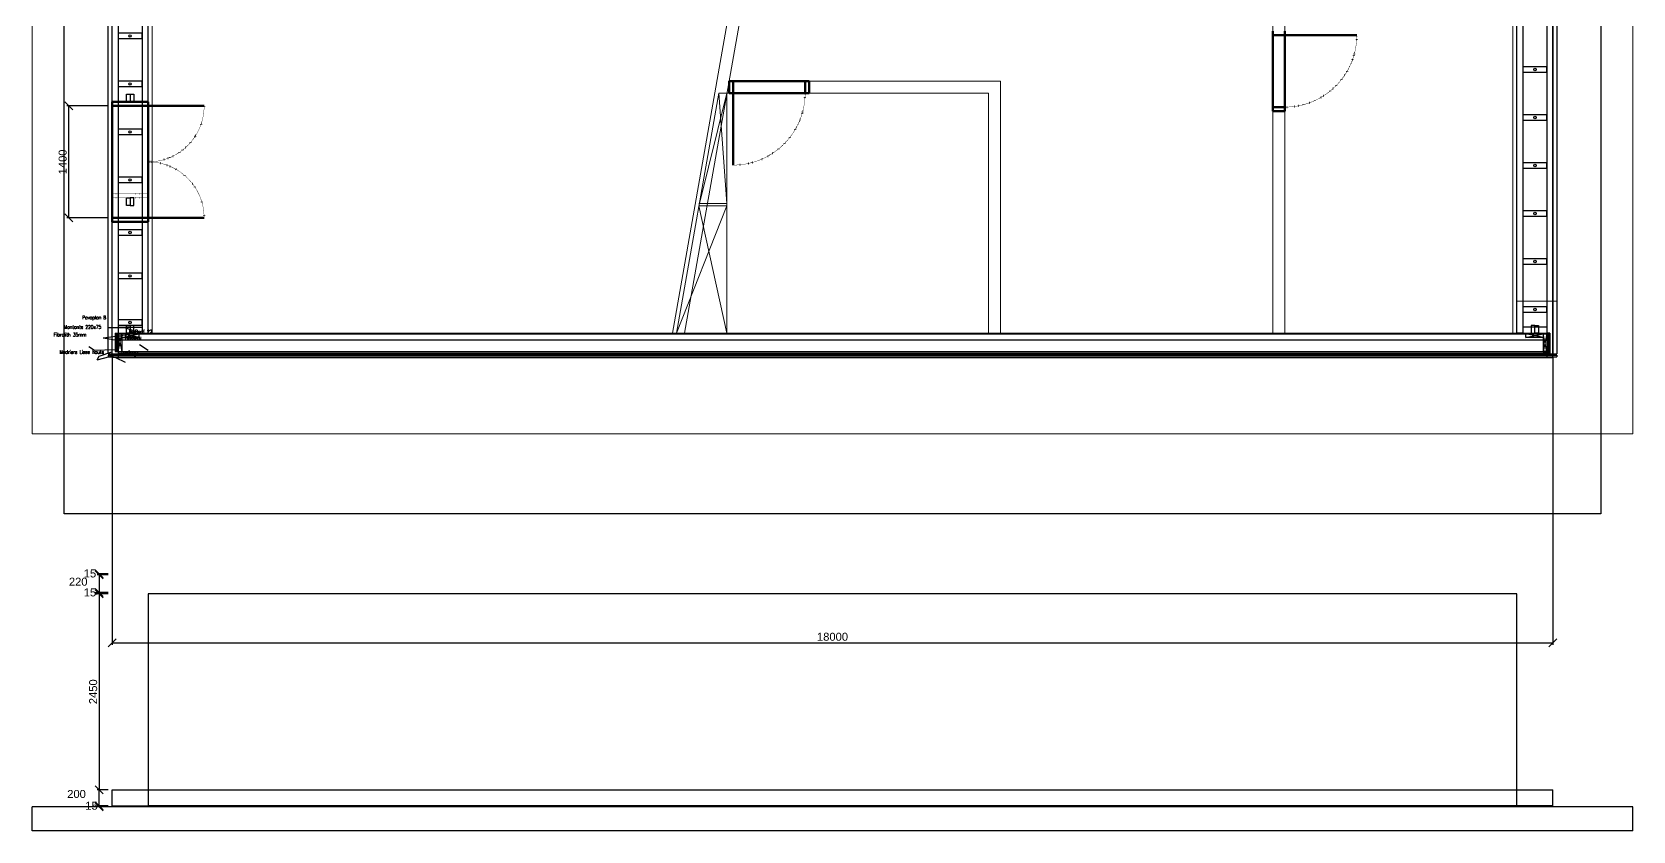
# Model space of a CAD drawing. Header units: millimetres. Extents: x 44442 to 107248, y 19612 to 59719.
# Drawn here: x 47442 to 67442, y 19612 to 29599 of the extents above; entities that cross this region are included whole.
import ezdxf

# ---------------------------------------------------------------- set-up
doc = ezdxf.new("R2010")
doc.units = ezdxf.units.MM
doc.linetypes.add('ACAD_ISO07W100', pattern=[3, 0, -3])
doc.linetypes.add('DOT2', pattern=[3.175, 0, -3.175])
doc.layers.get('Defpoints').update_dxf_attribs({"true_color": 0xffffff})
for name, color, linetype, lineweight, true_color in [('Amenagement_interieur ... MaisonInner', 7, 'Continuous', 0, 0xffffff), ('Cotes', 7, 'Continuous', 25, 0x000000), ('Cotes ... Menuiseries', 7, 'Continuous', 25, 0x008080), ('Cotes ... OB', 7, 'Continuous', 25, 0x000000), ('Fondations', 7, 'Continuous', 25, 0xa0a0a4), ('Fondations ... Decaissement', 9, 'Continuous', 0, 0x808080), ('Lisse_basse ... Entretoises_broches', 6, 'Continuous', 25, 0xff00ff), ('Lisse_basse ... Madrier', 1, 'Continuous', 25, 0xff0000), ('Menuiseries', 7, 'Continuous', 50, 0x008080), ('Menuiseries ... Précadres', 7, 'Continuous', 25, 0x008080), ('Ossature_Bois', 7, 'Continuous', 25, 0x000000), ('Ossature_Bois ... Bardage', 7, 'Continuous', 25, 0xff5500), ('Ossature_Bois ... Fibralith', 7, 'Continuous', 25, 0x000000), ('Ossature_Bois ... Isoroof 22', 30, 'Continuous', 25, 0xff7f00), ('Ossature_Bois ... Montant 220x45', 7, 'Continuous', 25, 0x850e0e), ('Ossature_Bois ... Notes', 7, 'Continuous', 25, 0x000000), ('Ossature_Bois ... Pavaplan 8', 7, 'Continuous', 25, 0x000000), ('Ossature_Bois ... Tasseaux', 7, 'Continuous', 25, 0x800000), ('SAS', 7, 'DOT2', 0, 0xffffff), ('SAS ... vue_en_plan', 7, 'Continuous', 25, 0x000000), ('Toiture_vegetale ... Emprise_au_sol', 3, 'Continuous', 25, 0x00ff00)]:
    doc.layers.add(name, color=color, linetype=linetype, lineweight=lineweight, true_color=true_color)
doc.styles.add('QCADDimTextStyle', font='')
doc.styles.add('textstyle100', font='Standard')
doc.styles.add('textstyle101', font='Standard')
doc.styles.add('textstyle102', font='Standard')
doc.styles.add('textstyle103', font='Standard')
doc.styles.add('textstyle104', font='Standard')
doc.styles.add('textstyle105', font='Standard')
doc.styles.add('textstyle99', font='Standard')
doc.styles.get('QCADDimTextStyle').set_extended_font_data('Arial')
doc.dimstyles.new('QCADDimStyle', dxfattribs={"dimtxt": 20, "dimasz": 10, "dimexe": 5, "dimexo": 10, "dimgap": 5, "dimtad": 1, "dimtoh": 1, "dimdec": 4, "dimzin": 0, "dimdsep": 46, "dimtxsty": 'QCADDimTextStyle', "dimcen": 0.09, "dimadec": 0, "dimazin": 0, "dimtfac": 1, "dimtdec": 4, "dimtofl": 0, "dimtmove": 0, "dimatfit": 3, "dimfxl": 1, "dimtolj": 1, "dimtzin": 0, "dimarcsym": 0})

# ---------------------------------------------------------------- blocks, each defined once
blk = doc.blocks.new('*D90')
at = {"layer": 'Cotes ... Menuiseries', "color": 0, "lineweight": -2}
for p, q in [((47950, 28625), (47850, 28725)), ((48392, 28675), (47875, 28675)), ((47900, 27275), (47900, 28675)), ((47850, 27325), (47950, 27225)), ((48392, 27275), (47875, 27275))]:
    blk.add_line(p, q, dxfattribs=at)
at = {"layer": 'Defpoints', "color": 0}
for p in [(47900, 28675), (48442, 28675), (48442, 27275)]:
    blk.add_point(p, dxfattribs=at)
at = {"layer": 'Cotes ... Menuiseries', "color": 0, "insert": (47825, 27975), "char_height": 100, "attachment_point": 5, "rotation": 90, "style": 'QCADDimTextStyle'}
blk.add_mtext('\\A1;1400', dxfattribs=at)
blk = doc.blocks.new('*D109')
at = {"layer": 'Cotes', "color": 0, "lineweight": -2}
for p, q in [((48442, 25525), (48442, 21939)), ((66442, 25525), (66442, 21939)), ((48492, 22014), (48392, 21914)), ((66392, 21914), (66492, 22014)), ((48442, 21964), (66442, 21964))]:
    blk.add_line(p, q, dxfattribs=at)
at = {"layer": 'Defpoints', "color": 0}
for p in [(48442, 25575), (66442, 25575), (66442, 21964)]:
    blk.add_point(p, dxfattribs=at)
at = {"layer": 'Cotes', "color": 0, "insert": (57442, 22039), "char_height": 100, "attachment_point": 5, "style": 'QCADDimTextStyle'}
blk.add_mtext('\\A1;18000', dxfattribs=at)
blk = doc.blocks.new('entretoise_lisse_basse')
at = {"layer": 'Lisse_basse ... Entretoises_broches'}
for p, q in [((0, 25), (0, 325)), ((75, 325), (0, 325)), ((75, 325), (75, 25)), ((0, 25), (75, 25))]:
    blk.add_line(p, q, dxfattribs=at)
blk.add_circle((37.5, 175), 15, dxfattribs=at)
blk = doc.blocks.new('*D118')
at = {"layer": 'Cotes ... OB', "color": 0, "lineweight": -2}
for p, q in [((48331, 22762), (48231, 22862)), ((48392, 22812), (48256, 22812)), ((48281, 22812), (48281, 22592)), ((48231, 22642), (48331, 22542)), ((48392, 22592), (48256, 22592))]:
    blk.add_line(p, q, dxfattribs=at)
at = {"layer": 'Defpoints', "color": 0}
for p in [(48442, 22812), (48281, 22592), (48442, 22592)]:
    blk.add_point(p, dxfattribs=at)
at = {"layer": 'Cotes ... OB', "color": 0, "insert": (48019, 22727), "char_height": 100, "attachment_point": 5, "style": 'QCADDimTextStyle'}
blk.add_mtext('\\A1;220', dxfattribs=at)
blk = doc.blocks.new('*D119')
at = {"layer": 'Cotes ... OB', "color": 0, "lineweight": -2}
for p, q in [((48231, 22877), (48331, 22777)), ((48331, 22762), (48231, 22862)), ((48392, 22827), (48256, 22827)), ((48392, 22812), (48256, 22812))]:
    blk.add_line(p, q, dxfattribs=at)
at = {"layer": 'Defpoints', "color": 0}
for p in [(48281, 22827), (48442, 22827), (48442, 22812)]:
    blk.add_point(p, dxfattribs=at)
at = {"layer": 'Cotes ... OB', "color": 0, "insert": (48166, 22830), "char_height": 100, "attachment_point": 5, "style": 'QCADDimTextStyle'}
blk.add_mtext('\\A1;15', dxfattribs=at)
blk = doc.blocks.new('*D120')
at = {"layer": 'Cotes ... OB', "color": 0, "lineweight": -2}
for p, q in [((48331, 22527), (48231, 22627)), ((48392, 22577), (48256, 22577)), ((48281, 22577), (48281, 20127)), ((48231, 20177), (48331, 20077)), ((48392, 20127), (48256, 20127))]:
    blk.add_line(p, q, dxfattribs=at)
at = {"layer": 'Defpoints', "color": 0}
for p in [(48442, 22577), (48281, 20127), (48442, 20127)]:
    blk.add_point(p, dxfattribs=at)
at = {"layer": 'Cotes ... OB', "color": 0, "insert": (48206, 21352), "char_height": 100, "attachment_point": 5, "rotation": 90, "style": 'QCADDimTextStyle'}
blk.add_mtext('\\A1;2450', dxfattribs=at)
blk = doc.blocks.new('*D121')
at = {"layer": 'Cotes ... OB', "color": 0, "lineweight": -2}
for p, q in [((48231, 22642), (48331, 22542)), ((48331, 22527), (48231, 22627)), ((48231, 22592), (48256, 22592)), ((48231, 22577), (48256, 22577))]:
    blk.add_line(p, q, dxfattribs=at)
at = {"layer": 'Defpoints', "color": 0}
for p in [(48281, 22592), (48281, 22577), (48281, 22577)]:
    blk.add_point(p, dxfattribs=at)
at = {"layer": 'Cotes ... OB', "color": 0, "insert": (48166, 22593), "char_height": 100, "attachment_point": 5, "style": 'QCADDimTextStyle'}
blk.add_mtext('\\A1;15', dxfattribs=at)
blk = doc.blocks.new('*D122')
at = {"layer": 'Cotes ... OB', "color": 0, "lineweight": -2}
for p, q in [((48331, 20077), (48231, 20177)), ((48392, 20127), (48256, 20127)), ((48281, 19927), (48281, 20127)), ((48231, 19977), (48331, 19877)), ((48392, 19927), (48256, 19927))]:
    blk.add_line(p, q, dxfattribs=at)
at = {"layer": 'Defpoints', "color": 0}
for p in [(48281, 20127), (48442, 20127), (48442, 19927)]:
    blk.add_point(p, dxfattribs=at)
at = {"layer": 'Cotes ... OB', "color": 0, "insert": (47998, 20074), "char_height": 100, "attachment_point": 5, "style": 'QCADDimTextStyle'}
blk.add_mtext('\\A1;200', dxfattribs=at)
blk = doc.blocks.new('*D123')
at = {"layer": 'Cotes ... OB', "color": 0, "lineweight": -2}
for p, q in [((48231, 19977), (48331, 19877)), ((48331, 19862), (48231, 19962)), ((48392, 19927), (48256, 19927)), ((48392, 19912), (48256, 19912))]:
    blk.add_line(p, q, dxfattribs=at)
at = {"layer": 'Defpoints', "color": 0}
for p in [(48281, 19927), (48442, 19927), (48442, 19912)]:
    blk.add_point(p, dxfattribs=at)
at = {"layer": 'Cotes ... OB', "color": 0, "insert": (48185, 19927), "char_height": 100, "attachment_point": 5, "style": 'QCADDimTextStyle'}
blk.add_mtext('\\A1;15', dxfattribs=at)
blk = doc.blocks.new('Montant220x45')
at = {"layer": 'Ossature_Bois ... Montant 220x45'}
for p, q in [((45, 220), (0, 220)), ((0, 220), (0, 0)), ((0, 220), (45, 0)), ((0, 0), (45, 220)), ((45, 220), (45, 0)), ((0, 0), (45, 0))]:
    blk.add_line(p, q, dxfattribs=at)
blk = doc.blocks.new('Tasseau25x45')
at = {"layer": 'Ossature_Bois ... Tasseaux'}
for p, q in [((0, 25), (0, 0)), ((0, 25), (45, 25)), ((0, 25), (45, 0)), ((45, 25), (0, 0)), ((0, 0), (45, 0)), ((45, 25), (45, 0))]:
    blk.add_line(p, q, dxfattribs=at)

msp = doc.modelspace()

# ---------------------------------------------------------------- hatches: boundary and pattern name
at = {"layer": 'Ossature_Bois ... Fibralith'}
h = msp.add_hatch(dxfattribs=at)
h.set_pattern_fill('JIS_WOOD', color=256, scale=10, style=0)
h.paths.add_polyline_path([(48516.97884, 25835.04948), (48516.97884, 25607.04948), (48481.97884, 25607.04948), (48481.97884, 25835.04948)], flags=0)
h = msp.add_hatch(dxfattribs=at)
h.set_pattern_fill('JIS_WOOD', color=256, scale=10, angle=180, style=0)
h.paths.add_polyline_path([(66366.97884, 25835.04948), (66366.97884, 25560.04948), (66401.97884, 25560.04948), (66401.97884, 25835.04948)], flags=0)
at = {"layer": 'Ossature_Bois ... Isoroof 22'}
h = msp.add_hatch(dxfattribs=at)
h.set_pattern_fill('HONEY', color=256, style=0)
h.set_pattern_definition([(0, (0, 0), (4.7625, 2.74963), [3.175, -6.35]), (120, (0, 0), (-4.76249943, 2.74963099), [3.175, -6.35]), (60, (0, 0), (5.7e-07, 5.49926099), [-6.35, 3.175])])
h.paths.add_polyline_path([(48516.97884, 25607.04948), (66366.97884, 25607.04948), (66366.97884, 25585.04948), (48516.97884, 25585.04948)], flags=0)

# ---------------------------------------------------------------- linework, layer by layer
at = {"layer": 'Amenagement_interieur ... MaisonInner', "color": 0}
for p, q in [((48391.97884, 34025.04948), (48391.97884, 25575.04948)), ((66491.97884, 25575.04948), (66491.97884, 34025.04948)), ((48941.97884, 25835.04948), (48941.97884, 33475.04948)), ((65941.97884, 33475.04948), (65941.97884, 25835.04948)), ((65991.97884, 26235.04948), (66491.97884, 26235.04948)), ((48391.97884, 25575.04948), (48941.97884, 25575.04948))]:
    msp.add_line(p, q, dxfattribs=at)
at = {"layer": 'Amenagement_interieur ... MaisonInner', "color": 56, "true_color": 0x808000}
for p, q in [((55441.97884, 25835.04948), (56392.38127, 31225.04948)), ((56544.69526, 31225.04948), (55594.29283, 25835.04948)), ((62941.97884, 29985.04948), (62941.97884, 25835.04948)), ((63091.97884, 25835.04948), (63091.97884, 29835.04948)), ((56123.27378, 28835.04948), (59391.97884, 28835.04948)), ((59541.97884, 28985.04948), (56149.72282, 28985.04948)), ((59391.97884, 25835.04948), (59391.97884, 28835.04948)), ((59541.97884, 25835.04948), (59541.97884, 28985.04948)), ((55594.29283, 25835.04948), (55441.97884, 25835.04948)), ((62941.97884, 25835.04948), (63091.97884, 25835.04948))]:
    msp.add_line(p, q, dxfattribs=at)
at = {"layer": 'Amenagement_interieur ... MaisonInner', "color": 146, "linetype": 'DOT2', "true_color": 0x00557f}
for p, q in [((62941.97884, 29560.04948), (62941.97884, 29610.04948)), ((63091.97884, 29610.04948), (63091.97884, 29560.04948)), ((63091.97884, 29560.04948), (62941.97884, 29560.04948)), ((62941.97884, 29560.04948), (62941.97884, 28660.04948)), ((63091.97884, 28660.04948), (63091.97884, 29560.04948)), ((63091.97884, 29560.04948), (63991.97884, 29560.04948)), ((56149.72282, 28985.04948), (56149.72282, 28835.04948)), ((56199.72282, 28985.04948), (56149.72282, 28985.04948)), ((56149.72282, 28835.04948), (56199.72282, 28835.04948)), ((56199.72282, 28835.04948), (56199.72282, 28985.04948)), ((56199.72282, 28985.04948), (57099.72282, 28985.04948)), ((57099.72282, 28835.04948), (56199.72282, 28835.04948)), ((56199.72282, 28835.04948), (56199.72282, 27935.04948)), ((57099.72282, 28985.04948), (57099.72282, 28835.04948)), ((57099.72282, 28985.04948), (57149.72282, 28985.04948)), ((57149.72282, 28835.04948), (57099.72282, 28835.04948)), ((57149.72282, 28985.04948), (57149.72282, 28835.04948)), ((62941.97884, 28660.04948), (63091.97884, 28660.04948)), ((62941.97884, 28660.04948), (62941.97884, 28610.04948)), ((62941.97884, 28610.04948), (63091.97884, 28610.04948)), ((63091.97884, 28610.04948), (63091.97884, 28660.04948))]:
    msp.add_line(p, q, dxfattribs=at)
at = {"layer": 'Amenagement_interieur ... MaisonInner', "color": 9, "true_color": 0xc0c0c0}
for p, q in [((56021.73111, 28835.04948), (55492.75017, 25835.04948)), ((55778.56358, 27455.97789), (56123.27378, 28835.04948)), ((56123.27378, 28835.04948), (56021.73111, 28835.04948)), ((56023.27378, 28835.04948), (56123.27378, 27455.97789)), ((56123.27378, 25835.04948), (56123.27378, 28835.04948)), ((56123.27378, 27425.97789), (55492.75017, 25835.04948)), ((55773.27378, 27455.97789), (56123.27378, 27455.97789)), ((55773.27378, 27425.97789), (56123.27378, 27425.97789)), ((56123.27378, 25835.04948), (55773.27378, 27425.97789)), ((55492.75017, 25835.04948), (56123.27378, 25835.04948))]:
    msp.add_line(p, q, dxfattribs=at)
at = {"layer": 'Amenagement_interieur ... MaisonInner', "color": 4, "linetype": 'DOT2', "true_color": 0x00ffff}
for p, q in [((48891.97884, 28725.04948), (48441.97884, 28725.04948)), ((48441.97884, 28725.04948), (48441.97884, 27525.04948)), ((48441.97884, 28675.04948), (48891.97884, 28675.04948)), ((48891.97884, 27525.04948), (48891.97884, 28725.04948)), ((48441.97884, 27575.04948), (48891.97884, 27575.04948)), ((48441.97884, 27525.04948), (48891.97884, 27525.04948))]:
    msp.add_line(p, q, dxfattribs=at)
at = {"layer": 'Amenagement_interieur ... MaisonInner', "color": 253, "true_color": 0xa0a0a4}
for p, q in [((48891.97884, 25835.04948), (65991.97884, 25835.04948)), ((65991.97884, 25575.04948), (48941.97884, 25575.04948))]:
    msp.add_line(p, q, dxfattribs=at)
at = {"layer": 'Amenagement_interieur ... MaisonInner', "color": 146, "linetype": 'DOT2', "true_color": 0x00557f}
for centre in [(63091.97884, 29560.04948), (56199.72282, 28835.04948)]:
    msp.add_arc(centre, 900, 270, 0, dxfattribs=at)
at = {"layer": 'Fondations'}
for p, q in [((48441.97884, 19911.51557), (48441.97884, 20011.51557)), ((67442.09954, 19911.51557), (47441.97884, 19911.51557)), ((47441.97884, 19611.51557), (47441.97884, 19911.51557)), ((67442.09954, 19611.51557), (67442.09954, 19911.51557)), ((67442.09954, 19611.51557), (47441.97884, 19611.51557))]:
    msp.add_line(p, q, dxfattribs=at)
at = {"layer": 'Fondations ... Decaissement'}
for p, q in [((67441.97884, 24575.04948), (67441.97884, 34975.04948)), ((47441.97884, 33975.04948), (47441.97884, 24575.04948)), ((47441.97884, 24575.04948), (67441.97884, 24575.04948))]:
    msp.add_line(p, q, dxfattribs=at)
at = {"layer": 'Fondations ... Decaissement', "color": 16, "true_color": 0x800000}
for p, q in [((48441.97884, 25575.04948), (48441.97884, 33975.04948)), ((66441.97884, 25575.04948), (66441.97884, 33975.04948)), ((48441.97884, 25575.04948), (66441.97884, 25575.04948))]:
    msp.add_line(p, q, dxfattribs=at)
at = {"layer": 'Lisse_basse ... Madrier'}
for p, q in [((48441.97884, 25532.04948), (48441.97884, 33975.04948)), ((48516.97884, 33975.04948), (48516.97884, 25560.04948)), ((48816.97884, 33900.04948), (48816.97884, 25835.04948)), ((48891.97884, 25835.04948), (48891.97884, 33900.04948)), ((66366.97884, 33900.04948), (66366.97884, 25560.04948)), ((66441.97884, 25532.04948), (66441.97884, 33925.04948)), ((65991.97884, 25835.04948), (65991.97884, 31225.04948)), ((66066.97884, 31225.04948), (66066.97884, 25835.04948)), ((48516.97884, 25910.04948), (48816.97884, 25910.04948)), ((48516.97884, 25835.04948), (48816.97884, 25835.04948)), ((48516.97884, 25752.04948), (48516.97884, 25827.04948)), ((48516.97884, 25827.04948), (66366.97884, 25827.04948)), ((48816.97884, 25835.04948), (48891.97884, 25835.04948)), ((66066.97884, 25835.04948), (65991.97884, 25835.04948)), ((66366.97884, 25910.04948), (66066.97884, 25910.04948)), ((66066.97884, 25835.04948), (66366.97884, 25835.04948)), ((66366.97884, 25827.04948), (66366.97884, 25752.04948)), ((48516.97884, 25752.04948), (66366.97884, 25752.04948)), ((48516.97884, 25607.04948), (66366.97884, 25607.04948)), ((48516.97884, 25607.04948), (48516.97884, 25532.04948)), ((66366.97884, 25607.04948), (66366.97884, 25532.04948)), ((48516.97884, 25532.04948), (48441.97884, 25532.04948)), ((48516.97884, 25532.04948), (66366.97884, 25532.04948)), ((66366.97884, 25532.04948), (66441.97884, 25532.04948)), ((48441.97884, 19926.51557), (48441.97884, 20126.51557)), ((48441.97884, 20126.51557), (48891.97884, 20126.51557)), ((48891.97884, 20126.51557), (48891.97884, 19926.51557)), ((48891.97884, 20126.51557), (65991.97884, 20126.51557)), ((65991.97884, 20126.51557), (66442.09954, 20126.51557)), ((65991.97884, 19926.51557), (65991.97884, 20126.51557)), ((66442.09954, 19926.51557), (66442.09954, 20126.51557)), ((48441.97884, 19926.51557), (48891.97884, 19926.51557)), ((66442.09954, 19926.51557), (48891.97884, 19926.51557))]:
    msp.add_line(p, q, dxfattribs=at)
at = {"layer": 'Menuiseries'}
for p, q in [((62941.97884, 29560.04948), (62941.97884, 29610.04948)), ((63091.97884, 29610.04948), (63091.97884, 29560.04948)), ((63091.97884, 29560.04948), (62941.97884, 29560.04948)), ((62941.97884, 29560.04948), (62941.97884, 28610.04948)), ((63091.97884, 29560.04948), (63991.97884, 29560.04948)), ((63091.97884, 28660.04948), (63091.97884, 29560.04948)), ((56149.72282, 28985.04948), (57149.72282, 28985.04948)), ((56149.72282, 28835.04948), (56149.72282, 28985.04948)), ((56199.72282, 28835.04948), (56149.72282, 28835.04948)), ((56199.72282, 28985.04948), (56199.72282, 28835.04948)), ((56199.72282, 28835.04948), (57099.72282, 28835.04948)), ((56199.72282, 28835.04948), (56199.72282, 27935.04948)), ((57099.72282, 28835.04948), (57099.72282, 28985.04948)), ((57149.72282, 28835.04948), (57099.72282, 28835.04948)), ((57149.72282, 28985.04948), (57149.72282, 28835.04948)), ((48441.97884, 28675.04948), (48441.97884, 28725.04948)), ((48441.97884, 28725.04948), (48891.97884, 28725.04948)), ((48441.97884, 27275.04948), (48441.97884, 28675.04948)), ((48441.97884, 28675.04948), (48891.97884, 28675.04948)), ((48891.97884, 28725.04948), (48891.97884, 28675.04948)), ((48891.97884, 28675.04948), (48891.97884, 27275.04948)), ((48891.97884, 28675.04948), (49591.97884, 28675.04948)), ((63091.97884, 28660.04948), (62941.97884, 28660.04948)), ((62941.97884, 28610.04948), (63091.97884, 28610.04948)), ((63091.97884, 28610.04948), (63091.97884, 28660.04948)), ((48891.97884, 27275.04948), (48441.97884, 27275.04948)), ((48441.97884, 27275.04948), (48441.97884, 27225.04948)), ((48441.97884, 27225.04948), (48891.97884, 27225.04948)), ((48891.97884, 27225.04948), (48891.97884, 27275.04948)), ((48891.97884, 27275.04948), (49591.97884, 27275.04948))]:
    msp.add_line(p, q, dxfattribs=at)
at = {"layer": 'Menuiseries', "linetype": 'ACAD_ISO07W100'}
for centre, radius, start, end in [((63091.97884, 29560.04948), 900, 270, 0), ((56199.72282, 28835.04948), 900, 270, 0), ((48891.97884, 28675.04948), 700, 270, 0), ((48891.97884, 27275.04948), 700, 0, 90)]:
    msp.add_arc(centre, radius, start, end, dxfattribs=at)
at = {"layer": 'Menuiseries ... Précadres'}
for p, q in [((48621.97884, 28820.04948), (48666.97884, 28820.04948)), ((48621.97884, 28725.04948), (48621.97884, 28820.04948)), ((48666.97884, 28820.04948), (48666.97884, 28725.04948)), ((48666.97884, 28820.04948), (48711.97884, 28820.04948)), ((48711.97884, 28820.04948), (48711.97884, 28725.04948)), ((48666.97884, 28725.04948), (48621.97884, 28725.04948)), ((48711.97884, 28725.04948), (48666.97884, 28725.04948)), ((48621.97884, 27430.04948), (48621.97884, 27525.04948)), ((48621.97884, 27525.04948), (48666.97884, 27525.04948)), ((48666.97884, 27430.04948), (48621.97884, 27430.04948)), ((48666.97884, 27525.04948), (48666.97884, 27430.04948)), ((48711.97884, 27525.04948), (48666.97884, 27525.04948)), ((48666.97884, 27430.04948), (48711.97884, 27430.04948)), ((48711.97884, 27430.04948), (48711.97884, 27525.04948)), ((48621.97884, 25835.04948), (48621.97884, 25930.04948)), ((48621.97884, 25930.04948), (48666.97884, 25930.04948)), ((48666.97884, 25835.04948), (48621.97884, 25835.04948)), ((48666.97884, 25930.04948), (48666.97884, 25835.04948)), ((48711.97884, 25930.04948), (48666.97884, 25930.04948)), ((48666.97884, 25835.04948), (48711.97884, 25835.04948)), ((48711.97884, 25835.04948), (48711.97884, 25930.04948)), ((66171.97884, 25930.04948), (66171.97884, 25835.04948)), ((66216.97884, 25930.04948), (66171.97884, 25930.04948)), ((66171.97884, 25835.04948), (66216.97884, 25835.04948)), ((66216.97884, 25835.04948), (66216.97884, 25930.04948)), ((66216.97884, 25930.04948), (66261.97884, 25930.04948)), ((66261.97884, 25835.04948), (66216.97884, 25835.04948)), ((66261.97884, 25930.04948), (66261.97884, 25835.04948))]:
    msp.add_line(p, q, dxfattribs=at)
at = {"layer": 'Ossature_Bois'}
for p, q in [((65991.97884, 22576.51557), (48891.97884, 22576.51557)), ((48891.97884, 22576.51557), (48891.97884, 20126.51557)), ((65991.97884, 20126.51557), (65991.97884, 22576.51557))]:
    msp.add_line(p, q, dxfattribs=at)
at = {"layer": 'Ossature_Bois ... Bardage'}
for p, q in [((48391.97884, 25560.04948), (66491.97884, 25560.04948)), ((48391.97884, 25560.04948), (48391.97884, 25538.04948)), ((48391.97884, 25538.04948), (66491.97884, 25538.04948)), ((66491.97884, 25560.04948), (66491.97884, 25538.04948))]:
    msp.add_line(p, q, dxfattribs=at)
at = {"layer": 'Ossature_Bois ... Fibralith'}
for p, q in [((48481.97884, 25835.04948), (48481.97884, 25607.04948)), ((48481.97884, 25835.04948), (48516.97884, 25835.04948)), ((48516.97884, 25835.04948), (48516.97884, 25560.04948)), ((66366.97884, 25835.04948), (66366.97884, 25560.04948)), ((66401.97884, 25835.04948), (66366.97884, 25835.04948)), ((66401.97884, 25835.04948), (66401.97884, 25560.04948)), ((48481.97884, 25607.04948), (48516.97884, 25607.04948)), ((66401.97884, 25560.04948), (66366.97884, 25560.04948))]:
    msp.add_line(p, q, dxfattribs=at)
at = {"layer": 'Ossature_Bois ... Isoroof 22'}
for p, q in [((48516.97884, 25607.04948), (66366.97884, 25607.04948)), ((48516.97884, 25607.04948), (48516.97884, 25585.04948)), ((66366.97884, 25607.04948), (66366.97884, 25585.04948)), ((48516.97884, 25585.04948), (66366.97884, 25585.04948))]:
    msp.add_line(p, q, dxfattribs=at)
at = {"layer": 'Ossature_Bois ... Pavaplan 8'}
for p, q in [((48516.97884, 25835.04948), (66366.97884, 25835.04948)), ((48516.97884, 25827.04948), (48516.97884, 25835.04948)), ((48516.97884, 25827.04948), (66366.97884, 25827.04948)), ((66366.97884, 25827.04948), (66366.97884, 25835.04948))]:
    msp.add_line(p, q, dxfattribs=at)
at = {"layer": 'SAS', "color": 216, "true_color": 0x800080}
for p, q in [((48391.97884, 25575.04948), (48391.97884, 25585.04948)), ((48651.97884, 25575.04948), (48651.97884, 25585.04948)), ((50531.97884, 25575.04948), (50531.97884, 25585.04948)), ((50791.97884, 25575.04948), (50791.97884, 25585.04948)), ((53591.97884, 25575.04948), (53591.97884, 25585.04948)), ((53741.97884, 25575.04948), (53741.97884, 25585.04948))]:
    msp.add_line(p, q, dxfattribs=at)
at = {"layer": 'SAS', "color": 136, "true_color": 0x008080}
msp.add_line((49551.97884, 25575.04948), (49551.97884, 25585.04948), dxfattribs=at)
at = {"layer": 'SAS'}
msp.add_line((56691.97884, 25575.04948), (56691.97884, 25585.04948), dxfattribs=at)
at = {"layer": 'SAS ... vue_en_plan'}
msp.add_line((48391.97884, 25575.04948), (66491.97884, 25575.04948), dxfattribs=at)
for points in [[(48391.97884, 34025.04948), (66491.97884, 34025.04948), (66491.97884, 25575.04948)], [(48391.97884, 25575.04948), (48391.97884, 34025.04948)], [(48441.97884, 33975.04948), (66441.97884, 33975.04948), (66441.97884, 25575.04948)]]:
    msp.add_lwpolyline(points, dxfattribs=at)
at = {"layer": 'SAS ... vue_en_plan', "flags": 128}
msp.add_lwpolyline([(48441.97884, 25575.04948), (48441.97884, 33975.04948)], dxfattribs=at)
at = {"layer": 'Toiture_vegetale ... Emprise_au_sol'}
for p, q in [((67041.97884, 34575.04948), (67041.97884, 23575.04948)), ((47841.97884, 23575.04948), (47841.97884, 33975.04948)), ((67041.97884, 23575.04948), (47841.97884, 23575.04948))]:
    msp.add_line(p, q, dxfattribs=at)

# ---------------------------------------------------------------- block references
at = {"layer": 'Lisse_basse ... Entretoises_broches', "rotation": 90.00000000000668}
for p in [(48841.97884, 29512.54948), (66391.97884, 29092.54948), (48841.97884, 28912.54948), (66391.97884, 28492.54948), (48841.97884, 28312.54948), (66391.97884, 27892.54948), (48841.97884, 27712.54948), (66391.97884, 27292.54948), (48841.97884, 27055.04948), (66391.97884, 26692.54948), (48841.97884, 26512.54948), (48841.97884, 25930.04948), (66391.97884, 26092.54948)]:
    msp.add_blockref('entretoise_lisse_basse', p, dxfattribs=at)
at = {"layer": 'Ossature_Bois ... Montant 220x45'}
msp.add_blockref('Montant220x45', (48516.97884, 25607.04948), dxfattribs=at)
at = {"layer": 'Ossature_Bois ... Montant 220x45', "rotation": 90}
msp.add_blockref('Montant220x45', (48781.97884, 25782.04948), dxfattribs=at)
at = {"layer": 'Ossature_Bois ... Montant 220x45', "yscale": -1}
for p, rotation in [((66101.97884, 25782.04948), 89.99999999999999), ((66366.97884, 25607.04948), 180)]:
    msp.add_blockref('Montant220x45', p, dxfattribs=dict(at, rotation=rotation))
at = {"layer": 'Ossature_Bois ... Tasseaux'}
msp.add_blockref('Tasseau25x45', (48516.97884, 25560.04948), dxfattribs=at)
at = {"layer": 'Ossature_Bois ... Tasseaux', "yscale": -1, "rotation": 180}
msp.add_blockref('Tasseau25x45', (66366.97884, 25560.04948), dxfattribs=at)

# ---------------------------------------------------------------- texts
at = {"layer": 'Ossature_Bois ... Notes', "char_height": 305.171, "attachment_point": 6}
for s, insert, style in [('\\H43.5959;Pavaplan 8', (48367.72612, 26023.61569), 'textstyle100'), ('\\H43.5959;Fibralith 35mm', (48122.42623, 25815.73443), 'textstyle99'), ('\\H43.5959;Montants 220x75', (48306.40115, 25911.35981), 'textstyle105'), ('\\H43.5959;Tasseau', (48808.43439, 25782.47343), 'textstyle103'), ('\\H43.5959;IsoRoof 22', (48944.59662, 25852.11365), 'textstyle104'), ('\\H43.5959;Madriers Lisse haute', (48341.74096, 25598.49851), 'textstyle101'), ('\\H43.5959;Bardage', (48774.13398, 25576.67098), 'textstyle102')]:
    msp.add_mtext(s, dxfattribs=dict(at, insert=insert, style=style))

# ---------------------------------------------------------------- dimensions: what is measured, and where the dimension line sits
at = {"layer": 'Cotes'}
dim = msp.add_linear_dim(base=(66441.97884, 21964.29164), p1=(48441.97884, 25575.04948), p2=(66441.97884, 25575.04948), dimstyle='QCADDimStyle', override={"dimscale": 5, "dimtxt": 20, "dimasz": 10, "dimexe": 5, "dimexo": 10, "dimgap": 5, "dimtih": 0, "dimdec": 0, "dimtsz": 10, "dimclrd": 0, "dimclre": 0, "dimclrt": 0, "dimadec": 1, "dimtmove": 2}, dxfattribs=at)
dim.commit()
dim.dimension.update_dxf_attribs({"geometry": '*D109', "text_midpoint": (57441.97884, 22039.29164)})
at = {"layer": 'Cotes ... Menuiseries'}
dim = msp.add_linear_dim(base=(47900, 28675.04948), p1=(48441.97884, 27275.04948), p2=(48441.97884, 28675.04948), angle=90, dimstyle='QCADDimStyle', override={"dimscale": 5, "dimtxt": 20, "dimasz": 10, "dimexe": 5, "dimexo": 10, "dimgap": 5, "dimtih": 0, "dimdec": 0, "dimtsz": 10, "dimclrd": 0, "dimclre": 0, "dimclrt": 0, "dimadec": 1, "dimtmove": 2}, dxfattribs=at)
dim.commit()
dim.dimension.update_dxf_attribs({"geometry": '*D90', "text_midpoint": (47825, 27975.04948)})
at = {"layer": 'Cotes ... OB'}
for base, p1, p2, picture, middle in [((48281.37495, 22591.51557), (48441.97884, 22811.51557), (48441.97884, 22591.51557), '*D118', (48019.0423, 22726.99147)), ((48281.37495, 22826.51557), (48441.97884, 22811.51557), (48441.97884, 22826.51557), '*D119', (48166.47114, 22830.19166)), ((48281.37495, 22576.51557), (48281.37495, 22591.51557), (48281.37495, 22576.51557), '*D121', (48166.47114, 22593.07694)), ((48281.37495, 20126.51557), (48441.97884, 22576.51557), (48441.97884, 20126.51557), '*D120', (48206.37495, 21351.51557)), ((48281.37495, 20126.51557), (48441.97884, 19926.51557), (48441.97884, 20126.51557), '*D122', (47997.90502, 20073.87374)), ((48281.37495, 19926.51557), (48441.97884, 19911.51557), (48441.97884, 19926.51557), '*D123', (48184.72685, 19927.38844))]:
    dim = msp.add_linear_dim(base=base, p1=p1, p2=p2, angle=90, dimstyle='QCADDimStyle', override={"dimscale": 5, "dimtxt": 20, "dimasz": 10, "dimexe": 5, "dimexo": 10, "dimgap": 5, "dimtih": 0, "dimdec": 0, "dimtsz": 10, "dimclrd": 0, "dimclre": 0, "dimclrt": 0, "dimadec": 1, "dimtmove": 2}, dxfattribs=at)
    dim.commit()
    dim.dimension.update_dxf_attribs({"geometry": picture, "text_midpoint": middle, "dimtype": 160})

# ---------------------------------------------------------------- leaders
at = {"layer": 'Ossature_Bois ... Notes'}
for points in [[(48582.88322, 25805.34037), (48331.3469, 25771.03996)], [(48787.64627, 25837.56196), (48600, 25900), (48400, 25900)], [(48476.86378, 25627.60189), (48223.24864, 25619.28664), (48153.60842, 25662.9417)], [(48524.67647, 25737.77896), (48331.3469, 25771.03996)], [(48561.97884, 25572.54948), (48664.99632, 25617.20782)], [(48892.6263, 25616.16842), (48785.56745, 25689.96627)], [(48435.28753, 25597.4591), (48276.25836, 25544.44938), (48253.39142, 25495.59729)], [(48486.97884, 25560.04948), (48253.39142, 25495.59729)], [(48486.21844, 25530.9371), (48604.71076, 25473.76975)]]:
    msp.add_leader(points, dimstyle='QCADDimStyle', dxfattribs=at)

doc.saveas('drawing.dxf')
